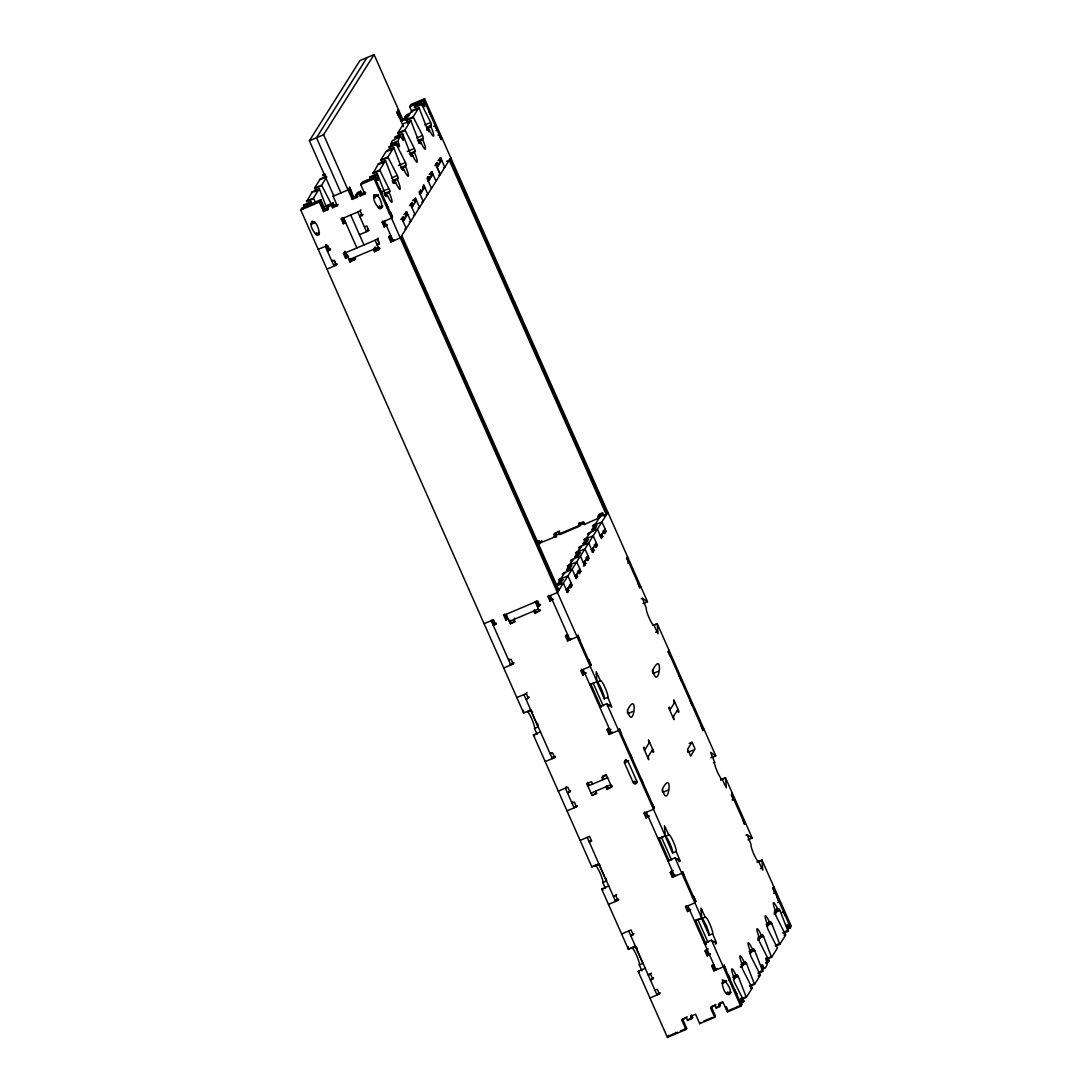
<?xml version="1.0" encoding="UTF-8"?>
<svg xmlns="http://www.w3.org/2000/svg" width="1092" height="1092" viewBox="0 0 1092 1092"><rect width="100%" height="100%" fill="white"/><g stroke="black" fill="none" stroke-linecap="round" stroke-linejoin="round"><path stroke-width="1.5" d="M589.912 684.78L597.01 681.64L596.164 671.716L600.532 680.807A9.105 1.365 67 0 1 605.091 687.673A9.105 1.365 67 0 1 607.875 697.351L611.807 707.207L606.783 703.767L665.274 835.94L658.203 838.806M597.01 681.708L374.092 178.856L375.375 176.808L376.317 178.01A5.201 0.778 67 0 0 378.187 180.412A5.201 0.778 67 0 0 377.272 176.495C376.385 175.948 377.027 172.672 377.627 174.392L385.544 194.963L386.582 196.546L387.401 195.304L385.626 196.055M608.804 885.967L601.665 889.011L628.405 949.385L628.214 946.696M412.093 112.189L409.705 106.784L411.179 104.395L424.583 98.703L647.474 601.692L642.383 598.279L646.314 608.135A9.105 1.365 67 0 0 649.098 617.813A9.105 1.365 67 0 0 653.658 624.679L658.039 633.769L657.207 623.641L715.765 755.787L710.66 752.361L714.605 762.23A9.105 1.365 67 0 0 717.389 771.894A9.105 1.365 67 0 0 721.935 778.773L726.317 787.864L725.484 777.736L752.238 838.096L747.146 834.684L745.959 835.175M665.301 835.858L664.441 825.811L668.823 834.902A9.105 1.365 67 0 1 673.368 841.768A9.105 1.365 67 0 1 676.153 851.446L679.961 860.332L678.91 861.806M747.146 834.684L751.078 844.539A9.105 1.365 67 0 0 753.862 854.217A9.105 1.365 67 0 0 758.408 861.083L762.789 870.174L761.97 860.046L791.25 926.112L789.953 928.159L787.591 929.169M557.725 583.865L559.473 581.081L562.967 579.606L561.22 582.377L557.78 583.879L561.274 582.309M571.717 565.752L569.969 568.495L566.475 569.969L568.222 567.185L571.717 565.711L568.168 567.253M574.747 556.824C577.572 557.343 584.152 549.276 576.412 554.163L574.733 556.838L578.282 555.323M582.978 543.789L584.725 541.004L588.219 539.516L586.459 542.301L583.032 543.802L586.527 542.233M591.727 529.852C598.948 528.542 596.532 521.594 591.727 529.852L595.277 528.337M311.397 202.511L311.097 201.815L303.999 204.832L303.931 207.63M377.341 173.696L370.243 176.713L370.174 179.511M394.157 140.377C392.833 138.329 389.885 144.103 391.414 145.796M424.583 98.703L423.3 100.751L423.751 102.703A5.201 0.778 67 0 1 424.679 106.606A5.201 0.778 67 0 1 422.809 104.218L421.867 103.017L421.416 104.027L431.149 123.314L430.821 126.385A9.105 1.365 67 0 1 433.606 136.063A9.105 1.365 67 0 1 429.06 129.184L428.241 130.426L427.19 128.856L418.987 107.576L413.131 116.885L422.768 135.872L423.409 138.083L422.618 139.407A9.105 1.365 67 0 1 425.402 149.085A9.105 1.365 67 0 1 420.857 142.206L420.038 143.448L418.987 141.864L410.797 120.598L404.927 129.893L414.564 148.894L415.206 151.106L414.428 152.416A9.105 1.365 67 0 1 417.212 162.094A9.105 1.365 67 0 1 412.653 155.228L411.834 156.456L410.797 154.887L402.593 133.62L395.495 136.636L395.413 139.435M530.767 709.923L523.655 712.98L300.75 209.992L302.047 207.944L302.975 209.132M593.147 866.352L599.058 863.84L591.96 866.857M384.739 195.413L385.626 194.007L389.175 192.506L389.899 190.69L379.688 169.983L385.544 160.674L393.748 181.955L394.785 183.524L395.604 182.282A9.105 1.365 67 0 0 400.163 189.162A9.105 1.365 67 0 0 397.379 179.47L398.157 178.16L397.529 175.948L387.892 156.961L393.748 147.666L401.952 168.932L402.989 170.502L403.808 169.274A9.105 1.365 67 0 0 408.353 176.14A9.105 1.365 67 0 0 405.582 166.462L405.91 163.391L396.164 144.117L396.614 143.093L397.556 144.294A5.201 0.778 67 0 0 399.426 146.683A5.201 0.778 67 0 0 398.512 142.779C396.887 140.95 400.382 134.371 401.569 137.933A5.201 0.778 67 0 0 403.439 140.322A5.201 0.778 67 0 0 402.511 136.418L402.593 133.62M715.383 944.116L716.434 942.642L712.626 933.756A9.105 1.365 67 0 0 709.841 924.078A9.105 1.365 67 0 0 705.296 917.212L700.914 908.121L701.747 918.249L694.676 921.047M740.936 964.277L744.485 962.762A9.105 1.365 67 0 0 739.926 955.896A9.105 1.365 67 0 0 742.71 965.574L741.932 966.884L742.56 969.095L752.197 988.096L746.341 997.392L741.618 999.398M757.971 937.209L761.52 935.707A9.105 1.365 67 0 0 756.974 928.828A9.105 1.365 67 0 0 759.759 938.506L758.967 939.83L759.609 942.041L769.246 961.028L765.765 963.13M774.378 911.178L777.927 909.663A9.105 1.365 67 0 0 773.382 902.797A9.105 1.365 67 0 0 776.166 912.475L775.375 913.786L776.016 915.997L785.653 934.998L779.797 944.293L775.361 946.177M374.665 194.84L374.037 197.038M523.655 712.98L523.45 710.291M384.179 227L387.305 224.802L384.179 227L382.091 222.277L391.7 218.018M333.838 195.946L309.391 140.786L359.896 60.62L374.078 54.6L402.716 119.219L401.242 121.608L406.729 118.4L401.965 120.42L397.775 110.961L398.525 109.76L396.765 112.572L399.112 116.899M366.994 57.617L316.489 137.769L340.936 192.929M309.391 140.786L323.587 134.753L374.078 54.6M306.661 201.761L312.203 191.81L319.301 188.793L327.313 209.637M316.38 191.728L314.551 188.083L320.406 178.788L326.317 176.276M323.068 175.73L323.287 174.229L323.915 174.856M308.572 205.787L309.336 204.586L320.83 199.7L325.02 209.159L323.478 211.575L319.287 202.116L320.83 199.7M311.097 201.815L311.029 204.614M306.347 201.105L313.445 198.089L319.301 188.793M314.551 188.083L321.649 185.08L326.672 177.109M312.039 223.041L311.288 224.242L314.837 222.741M332.541 207.726L334.097 205.31L333.046 202.948L331.504 205.364L332.541 207.726L337.278 205.719L333.087 196.26L333.838 195.059M323.478 211.575L328.214 209.568L327.163 207.207L328.706 204.791M316.407 232.883L315.656 234.097A1.952 1.911 32.2 0 0 318.209 235.108A1.952 1.911 32.2 0 0 319.205 232.582C316.748 215.397 304.477 220.447 315.656 234.097L319.205 232.582M337.278 205.719L338.029 204.518L333.306 206.525M351.638 192.247L349.795 187.114L348.034 189.926L333.087 196.26M360.142 196.014L361.698 193.598L360.647 191.236L359.091 193.653L360.142 196.014L364.878 194.007L360.688 184.548L362.23 182.132L368.468 179.484L367.717 180.685M323.587 134.753L352.225 199.372L353.767 196.956L356.142 195.946M352.225 199.372L356.961 197.365L355.91 195.004L357.453 192.588L360.647 191.236M404.927 117.24L406.401 114.851L409.596 113.486L408.108 115.875L404.927 117.24L405.965 119.601M341.25 219.014L342.014 217.813L344.144 222.522L343.352 223.737L341.25 219.014L360.183 210.974L360.933 209.773M326.317 244.772L325.307 246.369L334.043 266.079L335.749 263.363M356.961 197.365L357.712 196.164M372.904 173.655L378.446 163.691L385.544 160.674M382.623 163.609L380.794 159.978L386.65 150.669L393.748 147.666M390.827 150.6C388.875 150.3 388.629 143.939 390.458 147.311M399.672 136.555L397.829 132.91L403.699 123.614L410.797 120.598M407.876 123.532L406.033 119.888L411.889 110.592L418.987 107.576M414.55 107.535L414.769 106.033L415.397 106.661M416.735 102.921L415.943 104.136L409.705 106.784M344.144 222.522L344.895 221.321L343.325 217.772M364.878 194.007L365.629 192.806L360.906 194.813L359.855 192.451L356.661 193.803M329.77 250.095L330.535 248.894L327.409 251.105L329.77 250.095L327.682 245.372L318.209 249.385M332.705 260.142L331.941 261.343L334.316 260.346L336.404 265.069L326.945 269.082M361.452 214.291L359.91 216.707L363.035 214.51L360.66 215.506M379.743 188.684L381.831 193.42M428.719 110.934L430.808 115.67M378.282 194.922L373.983 197.638L374.993 196.028L377.941 194.772M336.404 265.069L337.169 263.868L334.439 265.028M343.502 253.631L345.017 251.228L347.106 255.965L345.591 258.367L343.502 253.631L377.409 239.244L378.16 238.042M392.943 182.391L393.83 180.985L397.379 179.484M401.433 168.905L405.582 166.462M410.278 154.859L414.428 152.416M418.482 141.837L422.618 139.407M426.685 128.829L430.821 126.385M378.91 206.579L378.337 207.48A1.952 1.911 32.2 0 0 380.903 208.504A1.952 1.911 32.2 0 0 381.886 205.978C379.443 188.78 367.158 193.844 378.337 207.48L381.886 205.978M368.304 228.883L366.543 231.681L357.807 211.985M386.199 203.262L388.288 207.999M433.742 126.413L435.176 125.512M345.905 252.621L350.054 262.094L351.569 259.678L355.118 258.176M350.054 262.094L355.542 258.872L350.819 260.879L349.768 258.517M382.091 222.277L382.842 221.075L384.944 225.798M391.55 218.263L392.56 216.653L390.472 211.93L389.025 212.831M441.891 138.343L441.032 139.708L439.189 134.575L438.015 135.08M378.651 242.574L377.136 244.977L379.497 243.966L377.409 239.244M379.989 248.498L375.252 250.505L374.215 248.143L373.45 249.345L374.501 251.706L376.017 249.304L379.566 247.802M450.778 157.808L400.286 237.96L390.813 241.974L388.725 237.251L389.475 236.049M400.887 219.519L402.566 218.223L403.617 220.584M404.545 219.11L403.494 216.748L404.04 219.915M403.999 214.578L405.678 213.281L406.729 215.643M409.377 221.867L410.797 221.266L406.606 211.807L407.152 214.974M409.637 205.624L411.329 204.327L412.367 206.688M410.565 204.163L412.244 202.853L413.295 205.214L411.52 205.965M412.749 200.682L414.441 199.386L415.479 201.747M427.054 177.969L428.747 176.672L429.798 179.033M429.238 174.502L430.93 173.191L431.982 175.553M436.049 181.176L431.859 171.731L432.405 174.897M434.889 165.547L436.568 164.25L437.619 166.612L436.431 167.117M435.804 164.073L437.496 162.776L438.547 165.138M438.001 160.606L439.68 159.296L440.731 161.671M443.379 167.895L444.799 167.281L440.608 157.835L441.154 161.002M403.125 221.376L407.671 214.155M411.889 207.48L416.434 200.273M420.147 194.376L424.692 187.169M428.378 181.299L432.923 174.078M441.673 160.183L437.128 167.404L440.267 174.488L438.834 175.102M390.813 241.974L392.301 239.585L390.731 236.036M400.286 237.96L401.037 236.759L558.176 591.359M538.26 545.945L541.673 540.526M495.645 624.406L496.396 623.204L493.27 625.416L495.645 624.406L493.543 619.683L484.084 623.696M555.296 536.909L554.094 534.206L558.408 531.49M503.781 615.328L504.545 614.127L506.633 618.864L505.883 620.065L503.781 615.328L537.687 600.941L539.789 605.664L537.414 606.674L540.54 604.463M556.661 534.165L554.886 536.964L540.158 542.929M554.094 534.206L559.582 530.999M558.831 532.2L559.882 534.561L560.633 533.36M506.169 614.318L510.333 623.791L514.646 621.075M514.782 618.208L514.018 619.41L515.069 621.771L510.333 623.791M579.593 526.194L578.542 523.832L579.306 522.631L580.343 524.993L579.593 526.194L559.882 534.561M534.78 613.404L540.267 610.196L534.78 613.404L533.729 611.042L534.493 609.841L535.544 612.202M547.952 596.587L548.716 595.386L550.805 600.109L550.054 601.31L547.952 596.587L557.425 592.56L607.916 512.407M598.266 516.721L597.693 517.622L604.449 514.755M509.486 659.077L508.736 660.278L511.097 659.281L513.185 664.004L503.726 668.017M560.838 578.883L565.055 572.194M569.601 564.987L573.3 559.104M577.845 551.897L581.545 546.014M586.09 538.793L590.294 532.118M594.84 524.911L600.818 515.424M599.453 518.168L598.252 515.465L602.989 513.458L604.04 515.82L604.791 514.619M513.185 664.004L513.95 662.803L509.896 664.523M566.543 590.171L571.089 582.964M575.293 576.276L579.838 569.068M583.551 563.185L588.097 555.965M591.782 550.095L596.328 542.874M600.532 536.199L605.077 528.978M565.861 589.871L567.048 589.366L567.581 592.533L563.39 583.087L556.292 586.09M567.963 587.905L568.509 591.072L567.458 588.697M569.519 588.097L571.198 586.786L570.16 584.425M570.447 586.622L572.126 585.326L567.936 575.866L558.476 579.879L561.343 578.077M574.61 575.975L575.798 575.47L576.344 578.637L572.153 569.191L562.175 574.01L564.55 573M576.726 574.01L577.258 577.177L576.221 574.815M577.723 571.034L578.91 570.529L579.456 573.696L578.405 571.334M579.197 572.727L580.889 571.43L576.699 561.971L567.226 565.984L570.106 564.182L572.809 559.896L570.447 560.906L570.952 560.1L580.412 556.087L584.589 565.547L583.401 566.052M584.589 565.547L584.043 562.38M584.971 560.919L585.517 564.086L584.466 561.711L583.278 562.216M585.981 557.944L587.155 557.439L587.701 560.606L586.65 558.244M591.113 549.795L592.287 549.29L592.833 552.456L588.643 542.997L579.183 547.024L578.678 547.815L581.04 546.819L578.364 551.078L575.498 552.893L584.957 548.866L589.134 558.34L588.629 559.131L587.578 556.77L586.39 557.275M593.215 547.829L593.761 550.982L592.71 548.621M594.225 544.853L595.399 544.348L595.945 547.515L594.894 545.154M595.686 546.546L597.379 545.249L593.188 535.79L583.729 539.803L586.595 538.001M601.965 533.933L602.511 537.1L601.46 534.725M602.975 530.958L604.163 530.453L604.695 533.619L603.658 531.258M595.345 524.105L592.478 525.907L601.938 521.894L606.128 531.354L605.623 532.145L604.572 529.784M516.816 697.57L526.289 693.557L527.04 692.355M565.506 636.186L566.257 634.984L568.359 639.707L567.594 640.908L565.506 636.186L567.867 635.175M528.378 698.279L529.142 697.078L526.016 699.289L528.378 698.279L526.289 693.557M579.92 640.417L578.077 635.285L577.067 636.895L567.594 640.908M627.559 556.729L626.549 558.34L628.896 562.667L627.709 563.172M582.787 675.184L585.913 672.986L582.787 675.184L580.698 670.461L590.158 666.448L591.168 664.837L589.066 660.114L587.633 661.015M637.796 582.759L639.639 587.892L640.649 586.281M550.955 752.647L550.191 753.849L552.566 752.852L554.654 757.575L545.195 761.602M553.303 756.974L552.293 758.585L523.914 694.553M554.654 757.575L555.418 756.374L552.716 757.52M566.393 786.527L565.383 788.137L574.119 807.834L575.129 806.237M606.975 729.756L607.725 728.555L609.827 733.278L609.063 734.479L606.975 729.756L609.336 728.746M569.847 791.864L570.611 790.649L567.485 792.86L569.847 791.864L567.758 787.127L558.285 791.14M572.781 801.91L572.017 803.111L574.392 802.101L576.48 806.824L567.021 810.851M669.027 650.313L668.017 651.91L670.365 656.237M595.754 791.168L596.792 793.529L592.069 795.536L586.827 783.715L587.592 782.514L588.902 785.462M588.902 784.466L587.892 786.076L607.602 777.709M621.389 733.988L619.546 728.869L618.536 730.466L609.063 734.479M576.48 806.824L577.245 805.623L574.542 806.77M592.069 795.536L596.368 792.819M607.807 787.974L606.756 785.612L606.005 786.813L607.043 789.175L612.544 785.967M625.539 761.424L624.528 763.035L633.264 782.732A1.952 1.911 32.2 0 0 635.817 783.756A1.952 1.911 32.2 0 0 636.8 781.23L628.077 761.52A1.952 1.911 32.2 0 0 625.511 760.51A1.952 1.911 32.2 0 0 624.528 763.035L628.582 760.728M630.289 754.094L632.377 758.817M679.265 676.33L681.367 681.067M644.512 750.286L649.563 742.273M669.765 710.209L674.815 702.197M590.062 840.908L589.311 842.109L591.673 841.113L589.571 836.376L580.111 840.403M647.665 757.384L652.716 749.371M672.904 717.308L677.955 709.295M633.51 782.336L636.8 781.23M641.113 778.514L643.202 783.251M690.089 700.764L692.192 705.487M643.993 813.281L644.744 812.079L646.846 816.816L646.082 818.017L643.993 813.281L653.453 809.268L654.463 807.671L652.115 803.343M701.091 725.579L702.934 730.712L703.944 729.115M691.959 742.219L687.605 749.126L690.69 756.087L695.017 748.853L692.123 742.301L689.188 743.393M614.25 895.481L613.486 896.682L616.611 894.471M608.49 904.422L617.949 900.409L618.714 899.207L615.997 900.354M670.27 872.59L671.02 871.375L673.122 876.112L672.358 877.313L670.27 872.59L673.382 870.379M633.142 934.684L633.892 933.483L630.78 935.694L633.142 934.684L631.039 929.961L621.58 933.974M732.322 793.133L731.312 794.744L733.401 799.467L732.213 799.972M684.67 876.821L682.828 871.689L681.817 873.3L672.358 877.313M733.401 799.467L732.473 799.576M685.448 906.865L686.213 905.664L688.301 910.387L687.55 911.588L685.448 906.865L694.922 902.852L695.932 901.241L693.83 896.518L692.656 897.023M693.83 896.518L692.396 897.419M742.56 819.164L744.403 824.296L745.413 822.686M649.085 974.078L648.32 975.293L651.446 973.081M652.784 979.005L653.535 977.804L650.423 980.015L652.784 979.005L650.682 974.282M658.067 993.379L657.056 994.989L628.678 930.957M649.958 998.006L659.418 993.979L660.169 992.778L657.466 993.925M705.091 951.187L705.855 949.985L707.944 954.708L707.193 955.909L705.091 951.187L708.217 948.975M711.738 966.161L712.489 964.959L714.577 969.682L713.827 970.884L711.738 966.161L714.1 965.151M645.276 968.276L638.138 971.32L667.417 1037.4L668.7 1035.352M667.417 1037.4L685.94 1029.538L681.749 1020.078L686.063 1017.375M675.265 1033.182L675.798 1032.336M681.749 1020.078L687.25 1016.87M686.486 1018.072L687.537 1020.433L688.288 1019.232M691.864 1018.59L690.827 1016.229L691.577 1015.028L692.628 1017.389L691.864 1018.59L687.537 1020.433M726.139 970.392L724.296 965.273L723.286 966.87L713.827 970.884M773.791 886.718L772.781 888.315L774.87 893.051L773.682 893.543M685.94 1029.538L686.704 1028.336L682.514 1018.877M774.87 893.051L773.941 893.147M726.276 980.821L723.313 982.077L722.303 983.674C724.76 1000.859 737.032 995.808 725.852 982.172A1.952 1.911 32.2 0 0 723.286 981.148A1.952 1.911 32.2 0 0 722.303 983.674L726.603 980.971M728.064 974.733L730.412 979.06L728.978 979.961M777.04 896.982L778.883 902.101L777.709 902.606M690.827 1016.229L695.549 1014.222L699.74 1023.682L700.504 1022.481M699.74 1023.682L714.687 1017.334L710.496 1007.875L715.997 1004.667M732.732 977.285L736.281 975.784A9.105 1.365 67 0 0 731.722 968.918A9.105 1.365 67 0 0 734.507 978.596L733.728 979.906L734.356 982.117L744.007 1001.118L740.513 1003.207M736.281 975.784L737.1 974.555L738.137 976.125L746.341 997.392M744.485 962.762L745.304 961.533L746.341 963.103L754.545 984.37L750.108 986.253M749.126 951.255L752.675 949.753A9.105 1.365 67 0 0 748.129 942.874A9.105 1.365 67 0 0 750.914 952.552L750.122 953.862L750.764 956.087L760.401 975.074L754.545 984.37M752.675 949.753L753.507 948.511L754.545 950.081L762.748 971.348L758.012 973.368M761.52 935.707L762.352 934.465L763.39 936.049L771.594 957.315L766.857 959.322M766.174 924.187L769.723 922.685A9.105 1.365 67 0 0 765.178 915.819A9.105 1.365 67 0 0 767.963 925.497L767.171 926.808L767.812 929.019L777.449 948.02L771.594 957.315M769.723 922.685L770.543 921.457L771.594 923.027L779.797 944.293M777.927 909.663L778.746 908.435L779.797 910.005L788.001 931.271L783.264 933.278M715.233 1005.868L716.284 1008.23L717.034 1007.029M726.794 993.816C727.19 991.563 729.947 995.126 731.053 992.396M716.284 1008.23L720.229 1005.677L719.178 1003.316L722.727 1001.801M714.687 1017.334L715.451 1016.133L711.261 1006.674L714.81 1005.172M734.52 989.311L736.622 994.034M782.063 912.462L783.51 911.561M785.598 916.284L783.251 911.957M719.464 1006.879L718.427 1004.517L723.15 1002.511L727.34 1011.956L728.105 1010.755L726.303 1006.701M727.34 1011.956L740.745 1006.278L742.041 1004.231L741.577 1002.265A5.201 0.778 67 0 1 740.663 998.361A5.201 0.778 67 0 1 742.533 1000.763L743.461 1001.965M762.748 971.348L762.339 967.198A5.201 0.778 67 0 1 763.144 965.901C764.482 971.976 769.191 963.117 766.338 960.837A5.201 0.778 67 0 1 767.157 959.54L768.713 961.875M788.001 931.271L788.069 928.473A5.201 0.778 67 0 1 787.141 924.569A5.201 0.778 67 0 1 789.025 926.958L789.953 928.159M312.175 221.144L311.916 222.741M591.932 867.075L533.374 734.916L540.581 731.899M606.715 703.794L599.726 706.797M668.017 860.892L675.074 857.862L680.098 861.301M674.992 857.889L701.747 918.249M752.224 838.124L747.979 839.871M705.732 944.048L704.367 943.215L711.52 940.171L716.57 943.611M576.426 554.149L579.92 552.593M410.428 105.596L423.832 99.904L441.291 139.298M422.113 101.256L416.202 103.767L416.666 105.719M415.956 105.528L421.867 103.017M414.237 106.879L421.335 103.863M415.724 107.03L421.648 104.518M413.363 110.783L416.912 109.282M405.651 116.052L408.872 114.674M402.716 119.219L406.265 117.718M406.033 119.888L413.131 116.885M407.534 120.052L413.445 117.54M407.534 122.795L408.708 122.304M397.829 132.91L404.927 129.893M399.331 133.074L405.241 130.562M394.963 137.483L400.873 134.971M424.87 124.925L429.606 122.918M400.518 135.312L395.782 137.319L395.495 136.636M394.717 139.244L400.627 136.732M426.849 127.191L431.586 125.184M390.95 143.844L396.86 141.332M390.704 145.605L396.614 143.093M426.685 130.194L429.06 129.184M322.754 175.061L325.116 174.065M388.984 146.956L396.082 143.939M324.242 175.225L325.43 174.72M390.486 147.106L396.396 144.594M416.666 137.947L421.403 135.94M326.617 176.972L320.693 179.484L320.406 178.788M391.673 149.358L386.937 151.365L386.65 150.669M436.09 130.74L437.278 130.248L434.93 125.921M417.472 140.704L423.382 138.206M418.495 143.216L420.857 142.206M380.794 159.978L387.892 156.961M316.038 188.247L321.963 185.736L331.463 204.532M382.282 160.128L388.192 157.617M407.289 151.46L413.199 148.962M313.977 191.878L318.414 189.994M383.169 162.503L378.733 164.387L378.446 163.691M383.469 162.38L384.643 161.875M409.268 153.726L415.178 151.215M410.879 155.979L412.653 155.228M372.59 172.986L379.688 169.983M307.848 201.269L313.759 198.758L316.038 203.221M374.078 173.15L379.989 170.639M303.467 205.678L310.21 203.003M369.71 177.559L376.453 174.897M398.443 165.506L404.354 162.995M303.221 207.439L309.486 205.132M369.465 179.32L375.375 176.808M301.515 208.79L320.079 200.901L324.269 210.36L327.818 208.859M361.438 183.347L374.843 177.655L392.301 217.062M300.75 209.992L319.287 202.116M360.688 184.548L374.092 178.856M400.423 167.772L406.333 165.261M325.184 206.142L333.046 202.948M391.427 178.023L396.15 176.017M439.421 158.34L440.608 157.835M327.914 206.006L332.296 204.149M327.163 207.207L331.504 205.364M355.91 195.004L359.091 193.653M438.506 159.801L439.68 159.296M325.02 209.159L328.569 207.657M334.097 205.31L336.459 204.3M361.698 193.598L365.247 192.083M392.219 180.794L398.13 178.283M357.753 196.15L352.975 198.171L348.785 188.711M436.309 163.281L437.496 162.776M392.369 182.023L393.557 181.531M435.394 164.742L436.568 164.25M393.243 183.292L395.604 182.282M446.546 161.357L449.262 160.21L606.401 514.81L604.04 515.82M382.036 191.55L387.96 189.039M311.411 223.014L314.66 221.635M380.903 193.516L382.091 193.011M430.671 172.222L431.859 171.731M429.743 173.696L430.93 173.191M384.015 193.803L389.926 191.305M427.559 177.177L428.747 176.672M429.702 177.109L431.477 176.358L430.425 173.997M428.105 180.33L429.293 179.839L428.241 177.464M427.682 180.999L428.869 180.508L427.818 178.132L427.313 178.938L431.504 188.397M422.973 188.479L424.146 187.988L423.614 184.821L427.832 194.253L426.385 194.881M422.549 189.148L423.737 188.657L422.686 186.282L423.232 189.448M343.352 223.737L345.714 222.741M419.765 192.875L421.539 192.124L420.502 189.762L421.034 192.929L419.86 193.434M419.437 194.103L420.625 193.598L419.574 191.236L419.069 192.028L423.287 201.474L421.84 202.088M387.36 208.094L388.547 207.589M413.254 199.877L414.441 199.386M389.284 212.435L390.472 211.93M411.07 203.358L412.244 202.853M410.142 204.832L411.329 204.327M364.441 226.959L366.816 225.948L368.905 230.685L359.445 234.698M405.432 212.312L406.606 211.807M404.504 213.773L405.678 213.281M418.127 207.971L419.546 207.371L415.356 197.911L415.902 201.078M402.306 217.253L403.494 216.748M401.392 218.714L402.566 218.223M413.595 215.179L415.015 214.578L410.824 205.119M404.832 229.074L406.251 228.474L402.061 219.014M388.725 237.251L391.086 236.241M345.591 258.367L348.717 256.156L346.355 257.166L344.253 252.429M394.28 239.626L391.537 240.786L389.448 236.063M349.044 259.705L378.214 247.324M374.501 251.706L379.224 249.699L375.075 240.226M602.566 512.749L599.017 514.264L600.204 516.966M536.745 541.564L539.12 540.567L540.308 543.27M578.542 523.832L583.278 521.826L584.466 524.515M579.688 524.392L584.302 522.426M598.457 516.42L602.511 514.701M537.878 543.011L541.932 541.291M553.521 536.377L584.343 523.3M599.303 517.826L584.07 524.583M593.406 527.177L596.955 525.675M589.789 532.923L587.428 533.92L597.392 529.101L601.583 538.561L601.037 535.394L599.863 535.899M604.954 531.845L606.128 531.354M584.657 541.072L588.206 539.571M604.026 533.319L605.2 532.814M601.828 536.8L603.016 536.295M596.191 545.741L597.379 545.249M595.263 547.215L596.45 546.71M593.079 550.682L594.266 550.191M592.151 552.156L593.338 551.651M587.018 560.305L588.206 559.8M566.475 569.928L570.024 568.427M584.834 563.786L586.022 563.281M583.906 565.247L585.094 564.755M579.702 571.935L580.889 571.43M559.418 581.149L562.967 579.647M578.774 573.396L579.961 572.904M576.59 576.876L577.764 576.371M575.661 578.337L576.849 577.845M570.952 585.831L572.126 585.326M570.024 587.291L571.198 586.786M567.84 590.772L569.014 590.267M566.912 592.233L568.086 591.741M550.805 600.109L553.18 599.098L550.054 601.31M505.883 620.065L508.244 619.055M509.309 621.416L538.479 609.036M641.195 598.771L642.383 598.279M643.038 603.576L647.474 601.692M510.647 663.909L511.834 663.404L510.824 665.001L491.182 620.679M576.89 635.79L578.077 635.285M568.359 639.707L571.061 638.561M652.47 625.184L653.658 624.679M653.658 625.143L657.207 623.641M653.63 625.361L657.179 623.846M587.892 660.619L589.066 660.114M655.61 632.268L656.797 631.777M596.218 674.214L597.392 673.709M531.231 710.428A9.105 1.365 67 0 0 530.753 710.428L527.204 711.929A9.105 1.365 67 0 1 531.749 718.809A9.105 1.365 67 0 1 534.534 728.487L537.155 734.397M607.875 697.351L604.326 698.866L596.983 682.309L600.532 680.807M658.299 671.307L652.975 673.573L652.361 670.829M534.534 728.487L538.083 726.972A9.105 1.365 67 0 0 538.056 725.306M607.466 705.951L609.827 704.954M633.06 711.383L627.736 713.649L627.354 711.574M608.244 730.452L610.947 729.306M609.827 733.278L612.53 732.131M606.115 774.651L602.566 776.153L603.617 778.514L602.852 779.715L601.815 777.354L606.538 775.347L611.779 787.168L607.043 789.175M586.827 783.715L591.564 781.708L592.601 784.07M591.031 793.161L610.756 784.793M693.229 750.108L687.905 752.374L687.51 750.3M710.919 757.807L714.468 756.306M711.779 757.479L715.765 755.787M713.417 762.721L714.605 762.23M667.976 790.185L662.653 792.451L662.271 790.376M720.761 779.279L721.935 778.773M720.761 779.743L725.484 777.736M720.734 779.947L725.457 777.941M646.846 816.816L649.208 815.806L646.082 818.017M664.496 828.309L665.683 827.804M659.391 838.233L665.301 835.803M599.904 864.85A9.105 1.365 67 0 0 599.03 864.523L595.481 866.024A9.105 1.365 67 0 1 600.04 872.904A9.105 1.365 67 0 1 602.825 882.582L605.432 888.492M676.153 851.446L672.604 852.961L665.274 836.404L668.823 834.902M602.825 882.582L606.374 881.067A9.105 1.365 67 0 0 606.142 878.459M676.931 859.541L678.118 859.049M615.41 900.313L616.598 899.808L615.588 901.405L587.209 837.387M673.122 876.112L675.825 874.965M757.234 861.588L758.408 861.083M757.534 861.929L761.97 860.046M757.206 862.257L761.943 860.25M760.373 868.672L761.561 868.181M688.301 910.387L690.676 909.39L687.55 911.588M700.968 910.619L702.156 910.114M629.62 948.661L635.53 946.15L628.405 949.385M695.863 920.556L701.774 918.044M635.994 946.819A9.105 1.365 67 0 0 635.517 946.832L631.968 948.334A9.105 1.365 67 0 1 636.513 955.213A9.105 1.365 67 0 1 639.298 964.891L641.919 970.802M712.626 933.756L709.077 935.271L701.747 918.713L705.296 917.212M639.298 964.891L642.847 963.376L635.517 946.832M776.316 909.472L777.504 908.967M774.078 912.939L779.988 910.428M774.979 912.98L776.166 912.475M774.214 914.181L775.402 913.676M713.404 941.85L714.591 941.359M768.113 922.494L769.3 921.989M767.048 925.456L771.785 923.45M766.775 925.989L767.963 925.497M707.944 954.708L710.319 953.712L707.193 955.909M757.671 938.983L763.581 936.472M758.571 939.011L759.759 938.506M757.821 940.212L758.995 939.707M782.978 932.595L786.527 931.08M786.158 931.435L787.346 930.93M784.152 934.834L785.339 934.329M654.954 990.253L657.316 989.256L659.418 993.979M749.89 950.054L751.078 949.549M784.466 935.503L785.653 934.998M750.013 952.511L754.736 950.504M749.726 953.057L750.914 952.552M723.122 965.765L724.296 965.273M714.577 969.682L717.294 968.536M775.361 945.358L778.323 944.102M741.686 963.076L742.874 962.571M741.809 965.533L746.532 963.526M740.349 966.57L742.71 965.574M740.772 967.28L741.959 966.775M766.57 958.626L770.119 957.124M767.758 960.878L768.932 960.373M733.483 976.084L734.67 975.593M765.697 962.543L769.246 961.028M729.224 979.565L730.412 979.06M733.606 978.555L738.342 976.548M733.333 979.087L734.507 978.596M762.339 969.246L764.714 968.235M758.312 972.412L761.274 971.157M759.732 972.017L760.919 971.511M758.913 974.91L760.087 974.419M758.039 976.084L760.401 975.074M730.22 992.014L726.671 993.529L727.682 991.918L728.733 994.28M749.522 985.694L753.071 984.179M735.694 994.143L736.868 993.638M750.709 987.932L751.897 987.427M751.023 988.601L752.197 988.096M689.735 1018.618L692.628 1017.389M718.099 1006.578L720.229 1005.677M741.918 998.457L744.867 997.201M740.458 1002.62L741.632 1002.115M742.819 1001.61L744.007 1001.118M668.168 1036.199L672.426 1034.397M672.713 1034.274L677.436 1032.268M680.521 1030.957L686.704 1028.336M703.494 1021.211L712.462 1017.403M729.511 1010.155L736.595 1007.152M737.073 1006.947L741.509 1005.077L724.051 965.669M533.401 734.902L534.739 735.762M601.678 888.997L603.016 889.857M638.151 971.307L639.502 972.167M450.013 159.009L607.152 513.609M626.794 557.93L639.898 587.482M668.263 651.514L703.193 730.316M731.558 794.334L744.648 823.887M773.027 887.919L790.485 927.313M439.175 160.101L440.226 162.462M436.991 163.582L438.042 165.943M436.063 165.042L440.253 174.502M674.31 703.002L673.764 699.836L679.006 711.656L678.501 712.448L677.45 710.087M670.27 709.404L669.219 707.043L668.713 707.848L673.955 719.669L673.409 716.502M595.822 543.679L596.874 546.041M397.051 112.148L403.453 126.699M579.333 569.86L580.384 572.235M413.936 200.177L414.974 202.552M411.739 203.658L412.79 206.019M649.058 743.079L648.525 739.912L653.753 751.733L653.248 752.538L652.211 750.163M554.859 533.005L556.647 537.059M645.017 749.494L643.98 747.119L643.475 747.924L648.703 759.745L648.17 756.579M570.584 583.756L571.621 586.117M405.173 214.073L406.224 216.434M569.655 585.23L570.693 587.592M401.801 235.558L558.94 590.158M577.818 635.694L590.909 665.246M619.287 729.265L654.204 808.066M682.582 872.098L695.672 901.637M711.465 940.198L740.745 1006.278M593.024 682.869L603.234 705.923M661.302 836.963L671.525 860.018M697.774 919.273L707.998 942.328M379.347 205.883L380.398 208.244M634.261 781.135L635.312 783.496M722.262 979.701L723.313 982.077M373.914 194.663L375.293 197.775M590.745 683.892L601.119 707.275M658.872 837.632L669.246 861.028M695.399 920.051L706.196 944.416M384.452 221.266L393.188 240.977M550.327 595.577L569.969 639.898M583.06 669.451L611.438 733.483M646.355 812.284L674.72 876.303M687.823 905.855L716.188 969.887M581.449 669.26L583.551 673.982M359.882 192.438L360.933 194.799M377.477 238.848L379.361 243.106M536.254 601.078L538.643 606.483M535.339 601.938L539.516 611.397M360.183 210.974L362.271 215.711M349.577 187.496L354.122 197.843M374.965 246.942L376.017 249.304M350.709 215.001L363.977 244.936M343.611 218.004L356.893 247.952M332.255 204.163L333.333 206.511M353.74 257.712L354.791 260.073M510.046 620.215L511.097 622.577M320.038 200.914L324.228 210.374M615.861 895.672L617.949 900.409M334.316 260.824L335.572 263.663M325.785 244.622L328.542 250.832M492.082 619.819L494.485 625.225M530.753 710.428L538.083 726.972M599.03 864.523L606.374 881.067M411.889 110.592L412.189 111.288M370.243 176.713L370.529 177.409M312.203 191.81L312.489 192.506M303.999 204.832L304.299 205.514M410.879 153.931A9.105 1.365 67 0 1 411.466 155.31M419.069 140.909A9.105 1.365 67 0 1 420.215 143.666M427.272 127.887A9.105 1.365 67 0 1 428.91 131.995M385.626 194.007A9.105 1.365 67 0 1 386.213 195.386M389.175 192.492A9.105 1.365 67 0 1 391.96 202.184A9.105 1.365 67 0 1 387.401 195.304M393.83 180.985A9.105 1.365 67 0 1 394.417 182.364M402.033 167.963A9.105 1.365 67 0 1 402.62 169.356M319.274 233.743A1.952 1.911 32.2 0 1 317.13 233.743M382.787 205.869A1.952 1.911 32.2 0 1 379.511 206.879M637.168 782.145A1.952 1.911 32.2 0 1 634.015 781.531M625.279 761.834A1.952 1.911 32.2 0 1 625.962 759.472M723.054 982.472A1.952 1.911 32.2 0 1 723.737 980.111M701.747 918.713A9.105 1.365 67 0 1 706.292 925.593A9.105 1.365 67 0 1 709.077 935.271M665.274 836.404A9.105 1.365 67 0 1 669.819 843.283A9.105 1.365 67 0 1 672.604 852.961M596.983 682.309A9.105 1.365 67 0 1 601.542 689.188A9.105 1.365 67 0 1 604.326 698.866M636.377 947.16A9.105 1.365 67 0 1 637.346 948.47M532.063 711.315A9.105 1.365 67 0 1 532.582 712.066M537.551 723.273A9.105 1.365 67 0 1 537.851 724.365M662.394 789.025C668.031 812.707 674.173 766.611 662.394 789.025M627.477 710.223C633.319 734.111 639.052 687.455 627.477 710.223M652.729 670.147C658.558 694.034 664.305 647.379 652.729 670.147"/></g></svg>
